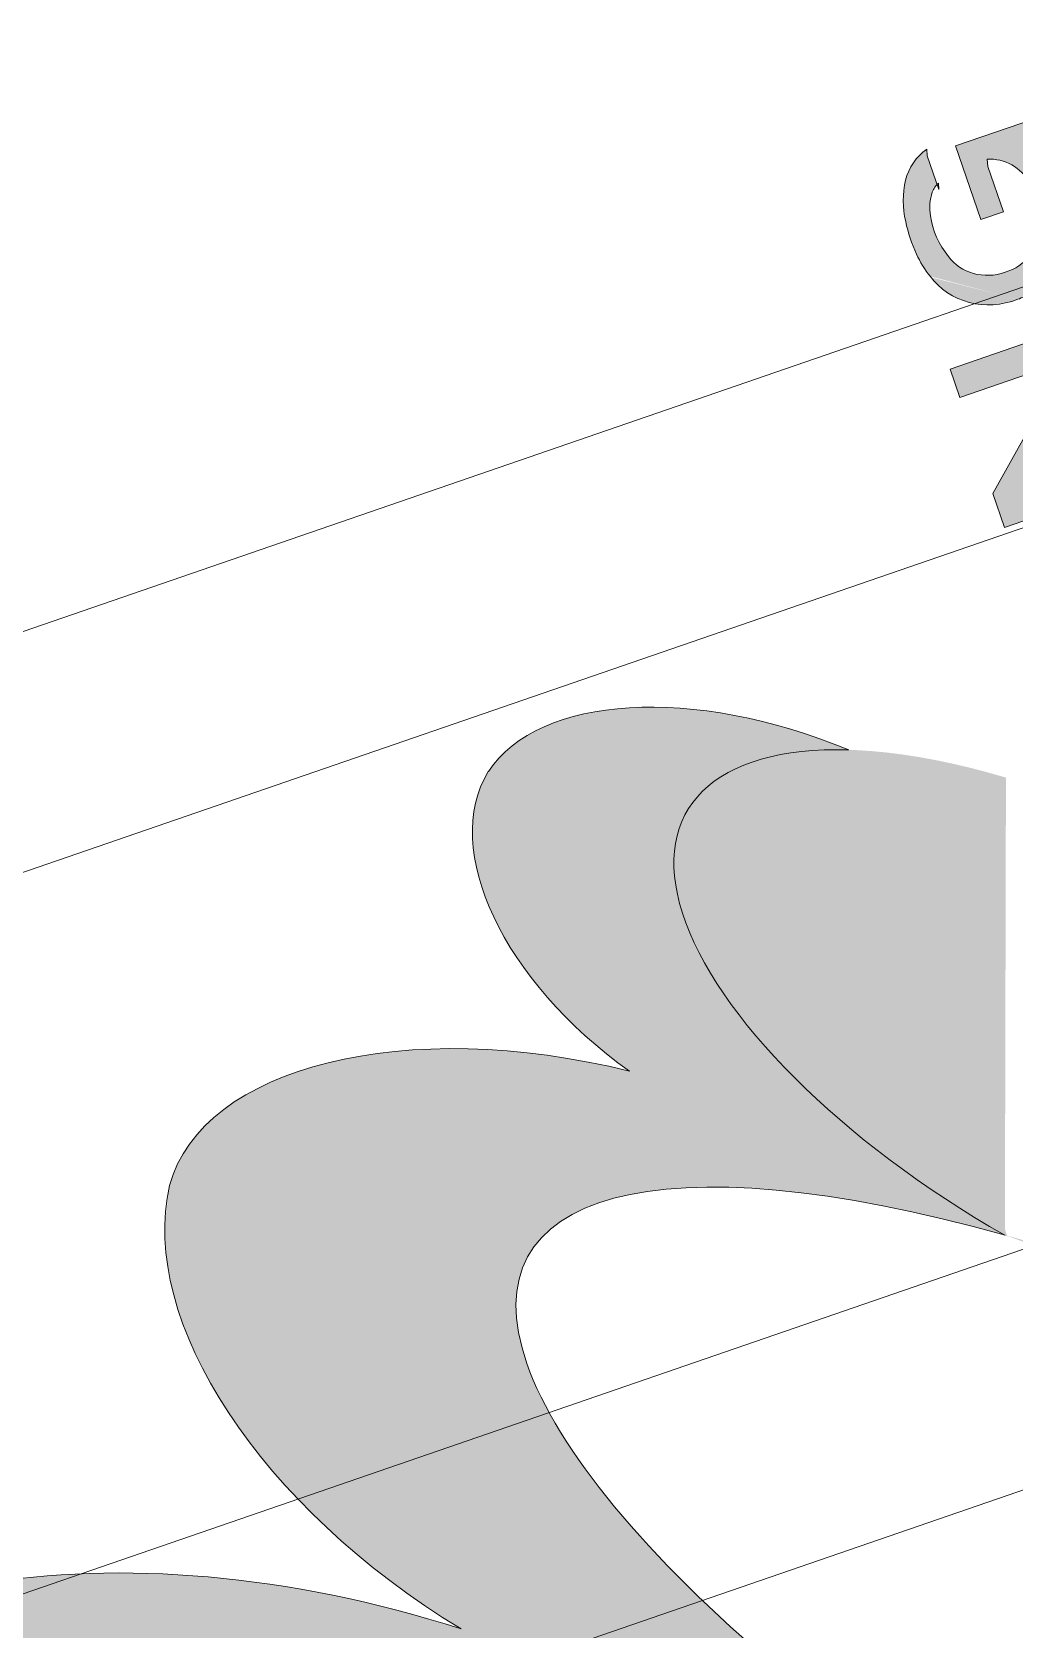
# Model space of a CAD drawing. Extents: x 760773 to 1075934, y 719259 to 1013331.
# Drawn here: x 838020.7 to 838236.7, y 827186.6 to 827537.7 of the extents above; entities that cross this region are included whole.
import ezdxf

# ---------------------------------------------------------------- set-up
doc = ezdxf.new("R2010")
doc.units = 0
doc.header["$MEASUREMENT"] = 0
doc.layers.add('63', color=7, linetype='Continuous')
doc.layers.add('EL THIN', color=2, linetype='Continuous')
doc.layers.add('72471 FF-FUR', color=9, linetype='Continuous', lineweight=30)

# ---------------------------------------------------------------- blocks, each defined once
blk = doc.blocks.new('DGN_COMPLEXSHAPE38')
at = {"layer": '63', "color": 111, "linetype": 'Continuous', "lineweight": 0, "true_color": 0xa7ebcb}
for p, q in [((39.19460446146872, 712.4134949905635), (39.194581186497, 712.4135182111704)), ((39.02842918587538, 712.3710142087959), (39.02842918806392, 712.3710142110289)), ((39.28745488968383, 712.2724813912138), (39.28744958181515, 712.2725704733377)), ((39.18105718750382, 712.2608902101233), (39.18105718766007, 712.2608902105703)), ((39.0915072681577, 712.1633495866515), (39.09145116322001, 712.1634159140516)), ((39.25615631255991, 712.160101149872), (39.25613415490736, 712.1601210769053))]:
    blk.add_line(p, q, dxfattribs=at)
for centre, major_axis, ratio, start_param, end_param in [((38.92506718725192, 712.4482942099428), (0.1353751440413037, 0.1810642591222419), 0.5708581103364957, 4.71238898038469, 6.193209511804358), ((39.08638918725158, 712.3014622099428), (-0.1210684415770345, -0.1008903720399538), 0.5744849603016922, 3.328470825883631, 4.71238898038469), ((39.12019918725158, 712.3004962099427), (0.0738003471450904, 0.1134005359764247), 0.536664133766915, 4.71238898038469, 6.273184522084291), ((38.89801918725158, 712.0908742099427), (-0.2368697216403386, -0.2208650093710039), 0.3017861451764671, 2.20131751151024, 4.71238898038469), ((39.21293518725226, 712.2164542099429), (-0.07583365890889111, -0.05440240682786707), 0.5859667174157279, 3.181128772951963, 4.71238898038469), ((39.21390118725209, 712.1981002099428), (0.06963587871768064, 0.07856355341420276), 0.5410142192149584, 4.708501453401345, 6.18255122239474), ((39.13565518725226, 712.1111602099428), (-0.1185495470341611, -0.1051288429408569), 0.4318700612645224, 2.455827483207067, 4.702303013525622)]:
    blk.add_ellipse(centre, major_axis=major_axis, ratio=ratio, start_param=start_param, end_param=end_param, dxfattribs=at)
blk = doc.blocks.new('DGN_COMPLEXSHAPE40')
at = {"layer": '63', "color": 7, "linetype": 'Continuous', "lineweight": 0}
for p, q in [((39.39226188244967, 712.0854226576608), (39.39226188164124, 712.0854226574603)), ((39.40044200640838, 712.0872312454668), (39.40044200647843, 712.0872312454836)), ((39.41151503377889, 712.0871083703333), (39.41151503312924, 712.0871083704977)), ((39.41073134200394, 712.0789348553058), (39.41073134118383, 712.0789348553179)), ((39.42424721051297, 712.0828069658457), (39.42424721048538, 712.0828069657987)), ((39.39639112767775, 712.0776711243243), (39.39639112886093, 712.077671124664)), ((39.4177296120781, 712.0759358841977), (39.41772961245344, 712.0759358839216)), ((39.42938698385571, 712.0736195013276), (39.4177949858089, 712.0736195013276)), ((39.4177949858089, 712.0736195013276), (39.41987995016152, 712.0730750028189)), ((39.43141076418413, 712.0730750031676), (39.42938698385571, 712.0736195013276)), ((39.40427098605304, 712.0562315012055), (39.40427098605304, 712.063959501938)), ((39.40427098605304, 712.063959501938), (39.42938698385571, 712.063959501938)), ((39.42938698385571, 712.063959501938), (39.42938698385571, 712.0369115024263)), ((39.37598570888333, 712.0610108758393), (39.37601398592135, 712.0610115475317)), ((39.37611747655659, 712.05861770361), (39.3761174765887, 712.0586177033281)), ((39.38560243099587, 712.0620222059763), (39.38562283022147, 712.062022495997)), ((39.41972698446608, 712.0562315012055), (39.40427098605304, 712.0562315012055)), ((39.42202627219626, 712.0556870029355), (39.41972698446608, 712.0562315012055)), ((39.39491694634998, 712.0467489399366), (39.39491694659853, 712.046748939799)), ((39.41027683937214, 712.0451263366094), (39.41027683874361, 712.0451263364853)), ((39.4235909848323, 712.0369115024263), (39.42165898617512, 712.0427075014496)), ((39.42165898617512, 712.0427075014496), (39.42401118940592, 712.0418857403017)), ((39.4013221081056, 712.0352805019731), (39.40132210825417, 712.0352805019094)), ((39.42938698385571, 712.0369115024263), (39.4235909848323, 712.0369115024263))]:
    blk.add_line(p, q, dxfattribs=at)
at = {"layer": '63', "color": 7, "linetype": 'Continuous', "lineweight": 0, "flags": 128}
for points in [[(39.39226188164124, 712.0854226574603, -0.0629101649774685), (39.40044200640838, 712.0872312454669)], [(39.40044200647843, 712.0872312454837, -0.06252050866286506), (39.41151503377889, 712.0871083703332)], [(39.41151503312924, 712.0871083704977, -0.1156155998102989), (39.42424721051296, 712.0828069658457)], [(39.42424721048538, 712.0828069657987, -0.178038009035385), (39.43141076418413, 712.0730750031676)], [(39.40132210825417, 712.0352805019095, -0.3879101202552179), (39.37611747655659, 712.05861770361)], [(39.42401118940592, 712.0418857403018, -0.1865733918870573), (39.4013221081056, 712.0352805019731)]]:
    blk.add_lwpolyline(points, format="xyb", dxfattribs=at)
at = {"layer": '63', "color": 7, "linetype": 'Continuous', "lineweight": 0}
for centre, radius, start, end in [((39.40578052680684, 712.0531195238265), 0.02628577377615543, 79.14373888778682, 110.9286194433424), ((39.40767361438385, 712.0621345568983), 0.01707629130635788, 53.92196668557112, 79.6848277966822), ((39.41219013832043, 712.0695336476049), 0.008466073641503768, 24.72728056335475, 49.13231667446582), ((39.40778266278977, 712.0597176112198), 0.01480291228323884, 279.7001666791284, 344.1997277902395), ((39.40569338087554, 712.0752496241978), 0.03046999420609536, 249.2878222419745, 278.6515750197523)]:
    blk.add_arc(centre, radius, start, end, dxfattribs=at)
for centre, major_axis, ratio, start_param, end_param in [((39.39879520628168, 712.0622287141135), (1.482323871104568e-18, 0.02420818593796382), 0.942246167946894, 0.2904910977795234, 1.621096667356005), ((39.40014332141275, 712.0622287141135), (9.787153474799455e-19, 0.01598363459834077), 0.9098121021003439, 0.2609750106157902, 1.583716659877834), ((39.39879520628168, 712.0611797065495), (1.458454576012609e-18, 0.02381837076662498), 0.9576671157103007, 1.577884642182295, 1.678569002145871), ((39.40014332141275, 712.0611797065495), (9.46896375632014e-19, 0.01546399135311961), 0.9403849149324939, 1.516269186636404, 2.773972013987504)]:
    blk.add_ellipse(centre, major_axis=major_axis, ratio=ratio, start_param=start_param, end_param=end_param, dxfattribs=at)
blk = doc.blocks.new('A$C0F23593D')
at = {"layer": '63', "true_color": 0xa7ebcb}
h = blk.add_hatch(color=111, dxfattribs=at)
edge = h.paths.add_edge_path()
edge.add_line((9.936390867223963, -18.01867138734087), (9.936390909373586, -18.01867142869548))
edge.add_ellipse((11.39698288869113, -16.06512961321278), major_axis=(-3.422114497401815, 2.558590222392025), ratio=0.5708581103364958, start_angle=90, end_angle=174.8447666666667)
edge.add_line((14.6740139410831, -18.78890451416373), (14.66605373912898, -18.78897658797541))
edge.add_ellipse((1.501472088973969, -4.033503013080917), major_axis=(13.06649061915535, -14.84828449397878), ratio=0.307399145102202, start_angle=1.271838888888891, end_angle=90)
edge.add_line((6.065822048578411, -0.01687496737577021), (6.104856121513876, 0.0001010056317909402))
edge.add_line((6.104856121353805, 0.0001010056002996862), (6.104856121281045, -5.586663375931153))
edge.add_line((6.104856121586636, -5.586663375783246), (6.065822118769574, -5.603639447301248))
edge.add_ellipse((3.82016188907437, -7.557181213167496), major_axis=(7.881095253737364, -9.059577066026709), ratio=0.247876938782758, start_angle=360.34781944444444, end_angle=450, ccw=False)
edge.add_line((11.71474433457479, -16.60473226039903), (11.69159063987172, -16.62834709555591))
edge.add_ellipse((7.21603828901425, -12.81531241309131), major_axis=(-4.534593181869755, 3.750836296136193), ratio=0.3261261478178447, start_angle=450, end_angle=537.4448944444445, ccw=False)
edge.add_line((5.992792496690527, -14.29416181932902), (5.992792492885201, -14.29416181715612))
edge.add_ellipse((4.641744888853282, -15.55392241297523), major_axis=(4.174348677097017, -4.476837739016277), ratio=0.3017861451764672, start_angle=306.1262027777778, end_angle=450, ccw=False)
edge.add_line((6.011529508745298, -19.21084714215249), (6.012783096601197, -19.2097867588144))
edge.add_ellipse((5.025150288827717, -20.04524281318299), major_axis=(1.986935131574712, -2.240586438952249), ratio=0.4318700612645224, start_angle=320.70854999999995, end_angle=449.4221166666666, ccw=False)
edge.add_line((5.950134053826332, -22.32271408144152), (5.950510674803809, -22.32229530179154))
edge.add_ellipse((6.668316288851202, -21.5240922133089), major_axis=(-1.484851159524032, 1.316118107769103), ratio=0.5410142192149584, start_angle=89.7772611111111, end_angle=174.2340916666667)
edge.add_line((8.074120615143329, -22.91425718925893), (8.07580426728964, -22.91415687052631))
edge.add_ellipse((7.015206888783723, -21.50583481334615), major_axis=(1.028205489041902, -1.433256153381458), ratio=0.5859667174157279, start_angle=2.265252777777781, end_angle=90.00000000000001)
edge.add_line((7.855047292541713, -20.90334061812609), (7.855047301018203, -20.90334062104444))
edge.add_ellipse((8.603600688744336, -19.75312441331334), major_axis=(-2.143270129949761, 1.394826561049343), ratio=0.536664133766915, start_angle=90, end_angle=179.4269972222222)
edge.add_line((10.73927764268592, -21.1593840958667), (10.73971651216561, -21.15894419894482))
edge.add_ellipse((8.621858088765293, -19.11411541327834), major_axis=(1.906828031547484, -2.288193545812292), ratio=0.5744849603016922, start_angle=10.70733055555556, end_angle=90.00000000000001)
at = {"layer": '63'}
blk.add_hatch(color=7, dxfattribs=at).paths.add_polyline_path([(4.607749323826283, -23.29634141043061), (4.607749323826283, -23.5154301734874), (3.913968087173998, -24.13618180347839), (4.607749323826283, -24.1361818035366), (4.607749323826283, -24.31875579204643), (3.621849716873839, -24.31875579198822), (3.62184971710667, -24.13618180359481), (4.352145728655159, -23.47891539894044), (3.621849716641009, -23.47891539899865), (3.62184971710667, -23.29634141043061)])
h = blk.add_hatch(color=7, dxfattribs=at)
edge = h.paths.add_edge_path()
edge.add_line((4.077327874489129, -24.58748967206338), (4.07734056951449, -24.588024108117))
edge.add_ellipse((4.100345017854124, -25.01858917280333), major_axis=(-0.4575347142275124, 1.525217433395225e-12), ratio=0.9422461679468941, start_angle=196.6439138888889, end_angle=272.88199722222225, ccw=False)
edge.add_line((4.538710550870746, -24.89510935248109), (4.538710547007213, -24.89510933723818))
edge.add_arc((3.94384780805558, -25.10771171119995), 0.6317131055992817, 5.2677833270386145, 19.666755549260927, ccw=False)
edge.add_line((4.572892860509455, -25.04971369524719), (4.572892860793218, -25.04971369657528))
edge.add_arc((3.738156504463404, -25.14510378881823), 0.8401690627221258, -7.790783335389278, 6.5192361090551, ccw=False)
edge.add_line((4.570570520590991, -25.25899391260464), (4.570570523690549, -25.25899390037569))
edge.add_arc((4.016536619281396, -25.20587215234991), 0.556574781296185, -31.856897232755614, -5.476877788311128, ccw=False)
edge.add_line((4.489273975836113, -25.49963205278618), (4.489273974919342, -25.49963205222491))
edge.add_arc((4.213217586744577, -25.31723519967636), 0.3308711850475786, -73.83386669356128, -33.45366391578358, ccw=False)
edge.add_line((4.305339880753309, -25.63502321729902), (4.315630895958748, -25.59677376905665))
edge.add_line((4.315630896016955, -25.596773769008), (4.315630896009679, -25.37768500596007))
edge.add_line((4.315630896016955, -25.37768500583479), (4.305339874219499, -25.41709083216188))
edge.add_arc((4.238408260745928, -25.27175338851521), 0.1600087918244199, 294.7272805631637, 319.1323166742749)
edge.add_line((4.359410532284528, -25.37644944246858), (4.359410527024011, -25.37644944952206))
edge.add_arc((4.098565446445718, -25.18639108591015), 0.3227419056901613, 323.9219666853802, 349.6848277964913)
edge.add_line((4.416091086342931, -25.24418213788886), (4.416091086641245, -25.24418212235571))
edge.add_arc((3.928181321360171, -25.15061173093272), 0.4968011243693334, 349.1437388875958, 380.9286194431514)
edge.add_line((4.392206570599228, -24.97315208718646), (4.392206577038451, -24.97315210959709))
edge.add_ellipse((4.100345017854124, -25.04406854871195), major_axis=(-0.3020906939086382, 1.007052910023437e-12), ratio=0.9098121021003441, start_angle=194.9527666666667, end_angle=270.7402805555556)
edge.add_line((4.096442013978958, -24.76924571982818), (4.096447495343455, -24.76963126517728))
edge.add_ellipse((4.080518774688244, -25.04406854877016), major_axis=(-0.2922694365739584, 9.743288811321636e-13), ratio=0.940384914932494, start_angle=266.875825, end_angle=338.936888888889)
edge.add_line((3.807777285808697, -24.94529006013181), (3.807777283225732, -24.94529006478183))
edge.add_arc((4.346440218389034, -25.14896467269864), 0.5758828904951974, 159.2878222417835, 188.6515750195612)
edge.add_line((3.777110083028674, -25.23559203813784), (3.77711008071492, -25.23559202626041))
edge.add_arc((4.052885173121467, -25.18845210090512), 0.2797750421532118, 189.7001666789374, 254.1997277900485)
edge.add_line((3.976706676650792, -25.45765631849645), (3.986997693951707, -25.4141997804478))
edge.add_line((3.986997693777084, -25.41419978049817), (3.986997693806188, -25.1220814104521))
edge.add_line((3.986997693777084, -25.12208141054725), (4.13305690765992, -25.12208141058966))
edge.add_line((4.133056907681748, -25.12208141043084), (4.133056907652644, -25.59677376888885))
edge.add_line((4.133056907448918, -25.59677376894979), (3.621849716735596, -25.59677376891227))
edge.add_line((3.62184971710667, -25.59677376889158), (3.621849717099394, -25.48722938736762))
edge.add_line((3.62184971710667, -25.48722938733408), (3.731394098620513, -25.45071461269345))
edge.add_line((3.731394098605961, -25.45071461284533), (3.71586281285272, -25.49517125389468))
edge.add_arc((4.208046032814309, -25.11930366273737), 0.6192905362564042, -184.9054000004453, -142.6319638893341, ccw=False)
edge.add_line((3.591023808345199, -25.06634761719033), (3.59102380713739, -25.06634761997645))
edge.add_arc((4.072372381575406, -25.06965211156057), 0.4813599169901817, -265.2004416609234, -180.39333332759008, ccw=False)
edge.add_line((4.032096919137985, -24.58998008107301), (4.032096913753776, -24.5899800816826))
edge.add_ellipse((4.080518774921075, -25.01858917286154), major_axis=(-0.4501672074892087, 1.500682428953707e-12), ratio=0.9576671157103007, start_angle=270.40613055555554, end_angle=276.17491944444447, ccw=False)
at = {"layer": '63', "color": 7, "linetype": 'Continuous', "lineweight": 0, "flags": 128}
blk.add_lwpolyline([(4.607749323826283, -23.29634141043061), (4.607749323826283, -23.5154301734874), (3.913968087173998, -24.13618180347839), (4.607749323826283, -24.1361818035366), (4.607749323826283, -24.31875579204643), (3.621849716873839, -24.31875579198822), (3.62184971710667, -24.13618180359481), (4.352145728655159, -23.47891539894044), (3.621849716641009, -23.47891539899865), (3.62184971710667, -23.29634141043061), (4.607749323826283, -23.29634141043061)], dxfattribs=at)
at = {"layer": '63', "color": 111, "linetype": 'Continuous', "lineweight": 0, "true_color": 0xa7ebcb, "xscale": 18.89999999999984, "yscale": 18.89999999999984, "zscale": 18.89999999999984, "rotation": 269.9999999998089}
blk.add_blockref('DGN_COMPLEXSHAPE38', (-13453.87577767624, 719.6186402708408), dxfattribs=at)
at = {"layer": '63', "color": 7, "linetype": 'Continuous', "lineweight": 0, "xscale": 18.89999999999984, "yscale": 18.89999999999984, "zscale": 18.89999999999984, "rotation": 269.9999999998089}
blk.add_blockref('DGN_COMPLEXSHAPE40', (-13453.87577767624, 719.6186402708408), dxfattribs=at)

msp = doc.modelspace()

# ---------------------------------------------------------------- linework, layer by layer
at = {"layer": 'EL THIN', "lineweight": 0}
for points in [[(837226.6906423008, 827080.3181897297), (837210.4122742289, 827127.5941330129), (840046.9680009803, 828104.2985965095), (840063.2464087063, 828057.0226677298), (837226.6906819514, 827080.3182042334)], [(837291.8042729837, 826891.2144752464), (837275.5259049102, 826938.4904185302), (840112.0816316637, 827915.1948820245), (840128.3600393874, 827867.9189532471), (837291.804312631, 826891.2144897496)]]:
    msp.add_lwpolyline(points, dxfattribs=at)

# ---------------------------------------------------------------- block references
at = {"layer": '72471 FF-FUR', "lineweight": 0, "xscale": 36.00000000000003, "yscale": 36.00000000000003, "zscale": 36.00000000000003, "rotation": 199.0000000025342}
msp.add_blockref('A$C0F23593D', (838664.5139830913, 826689.7884977686), dxfattribs=at)

doc.saveas('drawing.dxf')
